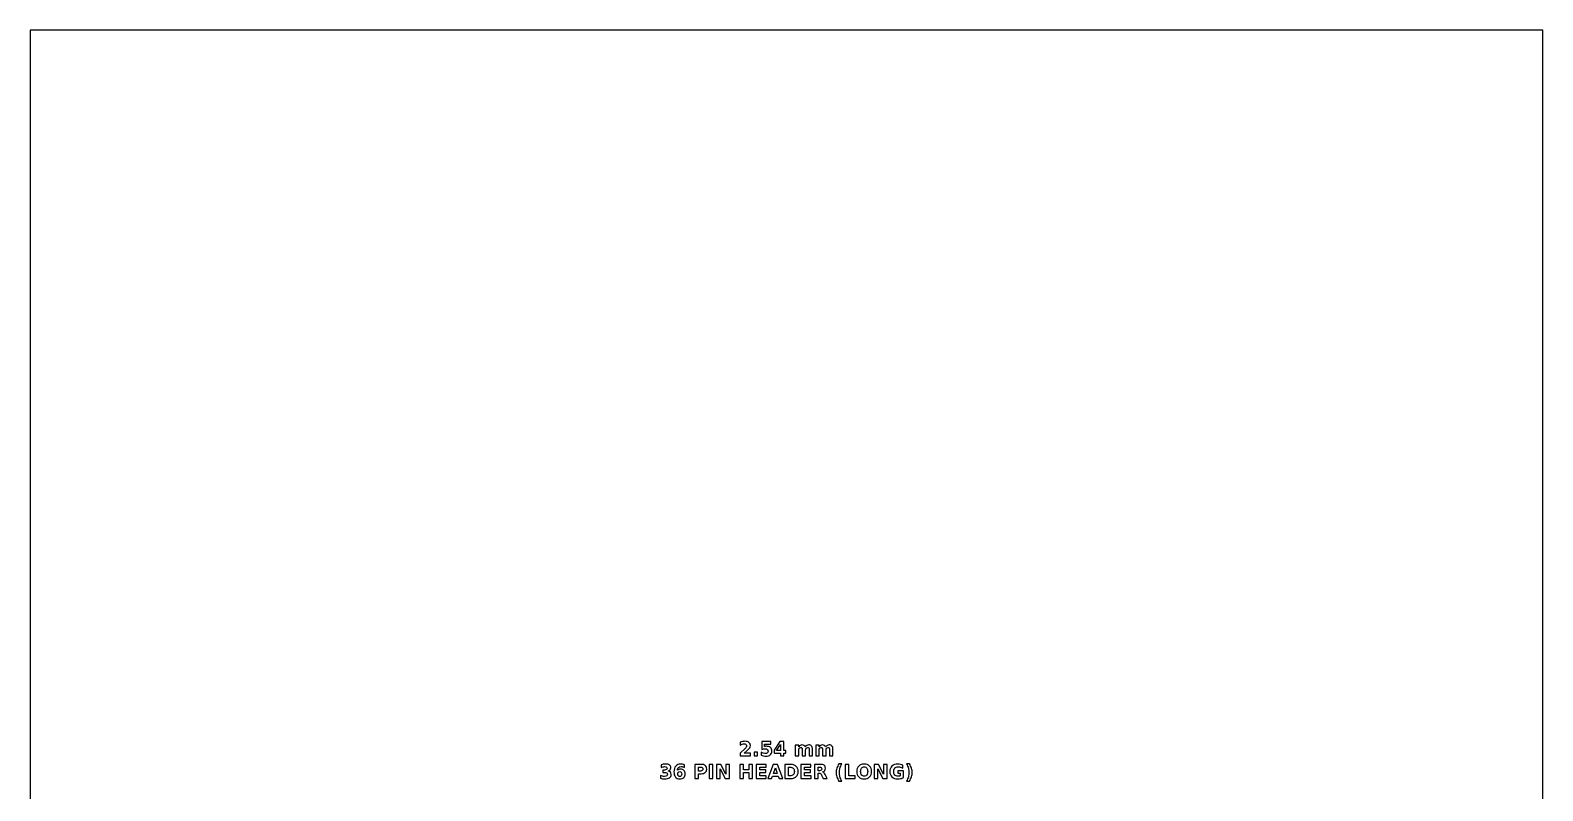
# Model space of a CAD drawing. Header units: centimetres. Extents: x -15.9 to -5, y -20.3 to -9.4.
# Drawn here: x -15.95 to -5.05, y -14.88 to -9.4 of the extents above; entities that cross this region are included whole.
import ezdxf

# ---------------------------------------------------------------- set-up
doc = ezdxf.new("R2010")
doc.units = ezdxf.units.CM
doc.header["$MEASUREMENT"] = 0
doc.layers.add('Layer 1', color=7, linetype='Continuous')

msp = doc.modelspace()

# ---------------------------------------------------------------- linework, layer by layer
at = {"layer": 'Layer 1', "color": 7}
msp.add_lwpolyline([(-15.95, -20.3), (-5.05, -20.3), (-5.05, -9.4), (-15.95, -9.4), (-15.95, -20.3)], close=True, dxfattribs=at)
at = {"layer": 'Layer 1', "color": 250}
for points, knots in [([(-10.80503, -14.61152), (-10.80503, -14.61152), (-10.75975, -14.61152), (-10.75975, -14.61152), (-10.75975, -14.61152), (-10.75975, -14.61152), (-10.75975, -14.63102), (-10.75975, -14.63102), (-10.75975, -14.63102), (-10.75975, -14.63102), (-10.83452, -14.63102), (-10.83452, -14.63102), (-10.83452, -14.63102), (-10.83452, -14.63102), (-10.83452, -14.61152), (-10.83452, -14.61152), (-10.83452, -14.61152), (-10.83452, -14.61152), (-10.79696, -14.57839), (-10.79696, -14.57839), (-10.79696, -14.57839), (-10.7936, -14.57535), (-10.79113, -14.57239), (-10.78953, -14.5695), (-10.78953, -14.5695), (-10.78791, -14.5666), (-10.78711, -14.56359), (-10.78711, -14.56046), (-10.78711, -14.56046), (-10.78711, -14.55564), (-10.78873, -14.55176), (-10.79197, -14.54882), (-10.79197, -14.54882), (-10.7952, -14.54588), (-10.7995, -14.54443), (-10.80489, -14.54443), (-10.80489, -14.54443), (-10.80902, -14.54443), (-10.81354, -14.54532), (-10.81846, -14.54708), (-10.81846, -14.54708), (-10.82337, -14.54885), (-10.82864, -14.55148), (-10.83424, -14.55496), (-10.83424, -14.55496), (-10.83424, -14.55496), (-10.83424, -14.53236), (-10.83424, -14.53236), (-10.83424, -14.53236), (-10.82826, -14.53039), (-10.82236, -14.52888), (-10.81653, -14.52785), (-10.81653, -14.52785), (-10.81069, -14.52681), (-10.80498, -14.52629), (-10.79936, -14.52629), (-10.79936, -14.52629), (-10.78706, -14.52629), (-10.77749, -14.529), (-10.77067, -14.53443), (-10.77067, -14.53443), (-10.76385, -14.53984), (-10.76044, -14.54739), (-10.76044, -14.5571), (-10.76044, -14.5571), (-10.76044, -14.5627), (-10.76189, -14.56792), (-10.76479, -14.57277), (-10.76479, -14.57277), (-10.76768, -14.57761), (-10.77377, -14.5841), (-10.78304, -14.59224), (-10.78304, -14.59224), (-10.78304, -14.59224), (-10.80503, -14.61152), (-10.80503, -14.61152)], [0, 0, 0, 0, 0.05263158, 0.05263158, 0.05263158, 0.05263158, 0.10526316, 0.10526316, 0.10526316, 0.10526316, 0.15789474, 0.15789474, 0.15789474, 0.15789474, 0.21052632, 0.21052632, 0.21052632, 0.21052632, 0.26315789, 0.26315789, 0.26315789, 0.26315789, 0.31578947, 0.31578947, 0.31578947, 0.31578947, 0.36842105, 0.36842105, 0.36842105, 0.36842105, 0.42105263, 0.42105263, 0.42105263, 0.42105263, 0.47368421, 0.47368421, 0.47368421, 0.47368421, 0.52631579, 0.52631579, 0.52631579, 0.52631579, 0.57894737, 0.57894737, 0.57894737, 0.57894737, 0.63157895, 0.63157895, 0.63157895, 0.63157895, 0.68421053, 0.68421053, 0.68421053, 0.68421053, 0.73684211, 0.73684211, 0.73684211, 0.73684211, 0.78947368, 0.78947368, 0.78947368, 0.78947368, 0.84210526, 0.84210526, 0.84210526, 0.84210526, 0.89473684, 0.89473684, 0.89473684, 0.89473684, 0.94736842, 0.94736842, 0.94736842, 0.94736842, 1, 1, 1, 1]), ([(-10.73311, -14.60435), (-10.73311, -14.60435), (-10.70829, -14.60435), (-10.70829, -14.60435), (-10.70829, -14.60435), (-10.70829, -14.60435), (-10.70829, -14.63102), (-10.70829, -14.63102), (-10.70829, -14.63102), (-10.70829, -14.63102), (-10.73311, -14.63102), (-10.73311, -14.63102), (-10.73311, -14.63102), (-10.73311, -14.63102), (-10.73311, -14.60435), (-10.73311, -14.60435)], [0, 0, 0, 0, 0.25, 0.25, 0.25, 0.25, 0.5, 0.5, 0.5, 0.5, 0.75, 0.75, 0.75, 0.75, 1, 1, 1, 1]), ([(-10.67894, -14.52815), (-10.67894, -14.52815), (-10.613, -14.52815), (-10.613, -14.52815), (-10.613, -14.52815), (-10.613, -14.52815), (-10.613, -14.54765), (-10.613, -14.54765), (-10.613, -14.54765), (-10.613, -14.54765), (-10.6578, -14.54765), (-10.6578, -14.54765), (-10.6578, -14.54765), (-10.6578, -14.54765), (-10.6578, -14.56357), (-10.6578, -14.56357), (-10.6578, -14.56357), (-10.65578, -14.56303), (-10.65375, -14.56261), (-10.65171, -14.5623), (-10.65171, -14.5623), (-10.64966, -14.56199), (-10.64752, -14.56185), (-10.64533, -14.56185), (-10.64533, -14.56185), (-10.63278, -14.56185), (-10.62302, -14.56498), (-10.61603, -14.57126), (-10.61603, -14.57126), (-10.60905, -14.57752), (-10.60557, -14.58626), (-10.60557, -14.59746), (-10.60557, -14.59746), (-10.60557, -14.60858), (-10.60938, -14.61729), (-10.61697, -14.62359), (-10.61697, -14.62359), (-10.62457, -14.62987), (-10.63513, -14.63302), (-10.64863, -14.63302), (-10.64863, -14.63302), (-10.65446, -14.63302), (-10.66025, -14.63245), (-10.66596, -14.63133), (-10.66596, -14.63133), (-10.67168, -14.6302), (-10.67737, -14.6285), (-10.68301, -14.6262), (-10.68301, -14.6262), (-10.68301, -14.6262), (-10.68301, -14.60531), (-10.68301, -14.60531), (-10.68301, -14.60531), (-10.67741, -14.60854), (-10.6721, -14.61094), (-10.66707, -14.61253), (-10.66707, -14.61253), (-10.66203, -14.61416), (-10.65728, -14.61496), (-10.65284, -14.61496), (-10.65284, -14.61496), (-10.64639, -14.61496), (-10.64134, -14.61338), (-10.63764, -14.61023), (-10.63764, -14.61023), (-10.63395, -14.6071), (-10.63209, -14.60285), (-10.63209, -14.59746), (-10.63209, -14.59746), (-10.63209, -14.59205), (-10.63395, -14.58779), (-10.63764, -14.58467), (-10.63764, -14.58467), (-10.64134, -14.58154), (-10.64639, -14.57999), (-10.65284, -14.57999), (-10.65284, -14.57999), (-10.65665, -14.57999), (-10.66072, -14.58048), (-10.66502, -14.58147), (-10.66502, -14.58147), (-10.66935, -14.58245), (-10.67398, -14.58398), (-10.67894, -14.58605), (-10.67894, -14.58605), (-10.67894, -14.58605), (-10.67894, -14.52815), (-10.67894, -14.52815)], [0, 0, 0, 0, 0.04545455, 0.04545455, 0.04545455, 0.04545455, 0.09090909, 0.09090909, 0.09090909, 0.09090909, 0.13636364, 0.13636364, 0.13636364, 0.13636364, 0.18181818, 0.18181818, 0.18181818, 0.18181818, 0.22727273, 0.22727273, 0.22727273, 0.22727273, 0.27272727, 0.27272727, 0.27272727, 0.27272727, 0.31818182, 0.31818182, 0.31818182, 0.31818182, 0.36363636, 0.36363636, 0.36363636, 0.36363636, 0.40909091, 0.40909091, 0.40909091, 0.40909091, 0.45454545, 0.45454545, 0.45454545, 0.45454545, 0.5, 0.5, 0.5, 0.5, 0.54545455, 0.54545455, 0.54545455, 0.54545455, 0.59090909, 0.59090909, 0.59090909, 0.59090909, 0.63636364, 0.63636364, 0.63636364, 0.63636364, 0.68181818, 0.68181818, 0.68181818, 0.68181818, 0.72727273, 0.72727273, 0.72727273, 0.72727273, 0.77272727, 0.77272727, 0.77272727, 0.77272727, 0.81818182, 0.81818182, 0.81818182, 0.81818182, 0.86363636, 0.86363636, 0.86363636, 0.86363636, 0.90909091, 0.90909091, 0.90909091, 0.90909091, 0.95454545, 0.95454545, 0.95454545, 0.95454545, 1, 1, 1, 1]), ([(-10.54816, -14.52815), (-10.54816, -14.52815), (-10.51866, -14.52815), (-10.51866, -14.52815), (-10.51866, -14.52815), (-10.51866, -14.52815), (-10.51866, -14.59306), (-10.51866, -14.59306), (-10.51866, -14.59306), (-10.51866, -14.59306), (-10.50399, -14.59306), (-10.50399, -14.59306), (-10.50399, -14.59306), (-10.50399, -14.59306), (-10.50399, -14.61228), (-10.50399, -14.61228), (-10.50399, -14.61228), (-10.50399, -14.61228), (-10.51866, -14.61228), (-10.51866, -14.61228), (-10.51866, -14.61228), (-10.51866, -14.61228), (-10.51866, -14.63102), (-10.51866, -14.63102), (-10.51866, -14.63102), (-10.51866, -14.63102), (-10.54373, -14.63102), (-10.54373, -14.63102), (-10.54373, -14.63102), (-10.54373, -14.63102), (-10.54373, -14.61228), (-10.54373, -14.61228), (-10.54373, -14.61228), (-10.54373, -14.61228), (-10.58936, -14.61228), (-10.58936, -14.61228), (-10.58936, -14.61228), (-10.58936, -14.61228), (-10.58936, -14.58953), (-10.58936, -14.58953), (-10.58936, -14.58953), (-10.58936, -14.58953), (-10.54816, -14.52815), (-10.54816, -14.52815)], [0, 0, 0, 0, 0.09090909, 0.09090909, 0.09090909, 0.09090909, 0.18181818, 0.18181818, 0.18181818, 0.18181818, 0.27272727, 0.27272727, 0.27272727, 0.27272727, 0.36363636, 0.36363636, 0.36363636, 0.36363636, 0.45454545, 0.45454545, 0.45454545, 0.45454545, 0.54545455, 0.54545455, 0.54545455, 0.54545455, 0.63636364, 0.63636364, 0.63636364, 0.63636364, 0.72727273, 0.72727273, 0.72727273, 0.72727273, 0.81818182, 0.81818182, 0.81818182, 0.81818182, 0.90909091, 0.90909091, 0.90909091, 0.90909091, 1, 1, 1, 1]), ([(-10.54373, -14.55), (-10.54373, -14.55), (-10.57283, -14.59306), (-10.57283, -14.59306), (-10.57283, -14.59306), (-10.57283, -14.59306), (-10.54373, -14.59306), (-10.54373, -14.59306), (-10.54373, -14.59306), (-10.54373, -14.59306), (-10.54373, -14.55), (-10.54373, -14.55)], [0, 0, 0, 0, 0.33333333, 0.33333333, 0.33333333, 0.33333333, 0.66666667, 0.66666667, 0.66666667, 0.66666667, 1, 1, 1, 1]), ([(-10.36502, -14.56667), (-10.36189, -14.5619), (-10.3582, -14.55825), (-10.35389, -14.55576), (-10.35389, -14.55576), (-10.34959, -14.55324), (-10.34489, -14.552), (-10.33974, -14.552), (-10.33974, -14.552), (-10.33087, -14.552), (-10.32412, -14.55473), (-10.31949, -14.56021), (-10.31949, -14.56021), (-10.31485, -14.56566), (-10.31252, -14.57361), (-10.31252, -14.58403), (-10.31252, -14.58403), (-10.31252, -14.58403), (-10.31252, -14.63102), (-10.31252, -14.63102), (-10.31252, -14.63102), (-10.31252, -14.63102), (-10.33734, -14.63102), (-10.33734, -14.63102), (-10.33734, -14.63102), (-10.33734, -14.63102), (-10.33734, -14.59078), (-10.33734, -14.59078), (-10.33734, -14.59078), (-10.33729, -14.59019), (-10.33727, -14.58958), (-10.33724, -14.58892), (-10.33724, -14.58892), (-10.33722, -14.58829), (-10.3372, -14.58737), (-10.3372, -14.58617), (-10.3372, -14.58617), (-10.3372, -14.58071), (-10.33799, -14.57674), (-10.33962, -14.57429), (-10.33962, -14.57429), (-10.34122, -14.57182), (-10.3438, -14.5706), (-10.34738, -14.5706), (-10.34738, -14.5706), (-10.35208, -14.5706), (-10.35568, -14.57253), (-10.35824, -14.57639), (-10.35824, -14.57639), (-10.36078, -14.58024), (-10.3621, -14.58582), (-10.3622, -14.59313), (-10.3622, -14.59313), (-10.3622, -14.59313), (-10.3622, -14.63102), (-10.3622, -14.63102), (-10.3622, -14.63102), (-10.3622, -14.63102), (-10.38701, -14.63102), (-10.38701, -14.63102), (-10.38701, -14.63102), (-10.38701, -14.63102), (-10.38701, -14.59078), (-10.38701, -14.59078), (-10.38701, -14.59078), (-10.38701, -14.58224), (-10.38774, -14.57674), (-10.38922, -14.57429), (-10.38922, -14.57429), (-10.39068, -14.57182), (-10.39329, -14.5706), (-10.39705, -14.5706), (-10.39705, -14.5706), (-10.4018, -14.5706), (-10.40545, -14.57255), (-10.40801, -14.57643), (-10.40801, -14.57643), (-10.41057, -14.58031), (-10.41187, -14.58584), (-10.41187, -14.59306), (-10.41187, -14.59306), (-10.41187, -14.59306), (-10.41187, -14.63102), (-10.41187, -14.63102), (-10.41187, -14.63102), (-10.41187, -14.63102), (-10.43668, -14.63102), (-10.43668, -14.63102), (-10.43668, -14.63102), (-10.43668, -14.63102), (-10.43668, -14.55386), (-10.43668, -14.55386), (-10.43668, -14.55386), (-10.43668, -14.55386), (-10.41187, -14.55386), (-10.41187, -14.55386), (-10.41187, -14.55386), (-10.41187, -14.55386), (-10.41187, -14.56517), (-10.41187, -14.56517), (-10.41187, -14.56517), (-10.40883, -14.56079), (-10.40535, -14.55753), (-10.40142, -14.55531), (-10.40142, -14.55531), (-10.3975, -14.5531), (-10.39317, -14.552), (-10.38844, -14.552), (-10.38844, -14.552), (-10.38313, -14.552), (-10.3784, -14.55329), (-10.37433, -14.55586), (-10.37433, -14.55586), (-10.37024, -14.55844), (-10.36713, -14.56204), (-10.36502, -14.56667)], [0, 0, 0, 0, 0.03448276, 0.03448276, 0.03448276, 0.03448276, 0.06896552, 0.06896552, 0.06896552, 0.06896552, 0.10344828, 0.10344828, 0.10344828, 0.10344828, 0.13793103, 0.13793103, 0.13793103, 0.13793103, 0.17241379, 0.17241379, 0.17241379, 0.17241379, 0.20689655, 0.20689655, 0.20689655, 0.20689655, 0.24137931, 0.24137931, 0.24137931, 0.24137931, 0.27586207, 0.27586207, 0.27586207, 0.27586207, 0.31034483, 0.31034483, 0.31034483, 0.31034483, 0.34482759, 0.34482759, 0.34482759, 0.34482759, 0.37931034, 0.37931034, 0.37931034, 0.37931034, 0.4137931, 0.4137931, 0.4137931, 0.4137931, 0.44827586, 0.44827586, 0.44827586, 0.44827586, 0.48275862, 0.48275862, 0.48275862, 0.48275862, 0.51724138, 0.51724138, 0.51724138, 0.51724138, 0.55172414, 0.55172414, 0.55172414, 0.55172414, 0.5862069, 0.5862069, 0.5862069, 0.5862069, 0.62068966, 0.62068966, 0.62068966, 0.62068966, 0.65517241, 0.65517241, 0.65517241, 0.65517241, 0.68965517, 0.68965517, 0.68965517, 0.68965517, 0.72413793, 0.72413793, 0.72413793, 0.72413793, 0.75862069, 0.75862069, 0.75862069, 0.75862069, 0.79310345, 0.79310345, 0.79310345, 0.79310345, 0.82758621, 0.82758621, 0.82758621, 0.82758621, 0.86206897, 0.86206897, 0.86206897, 0.86206897, 0.89655172, 0.89655172, 0.89655172, 0.89655172, 0.93103448, 0.93103448, 0.93103448, 0.93103448, 0.96551724, 0.96551724, 0.96551724, 0.96551724, 1, 1, 1, 1]), ([(-10.21798, -14.56667), (-10.21485, -14.5619), (-10.21116, -14.55825), (-10.20685, -14.55576), (-10.20685, -14.55576), (-10.20255, -14.55324), (-10.19785, -14.552), (-10.1927, -14.552), (-10.1927, -14.552), (-10.18383, -14.552), (-10.17708, -14.55473), (-10.17245, -14.56021), (-10.17245, -14.56021), (-10.16781, -14.56566), (-10.16548, -14.57361), (-10.16548, -14.58403), (-10.16548, -14.58403), (-10.16548, -14.58403), (-10.16548, -14.63102), (-10.16548, -14.63102), (-10.16548, -14.63102), (-10.16548, -14.63102), (-10.1903, -14.63102), (-10.1903, -14.63102), (-10.1903, -14.63102), (-10.1903, -14.63102), (-10.1903, -14.59078), (-10.1903, -14.59078), (-10.1903, -14.59078), (-10.19025, -14.59019), (-10.19023, -14.58958), (-10.1902, -14.58892), (-10.1902, -14.58892), (-10.19018, -14.58829), (-10.19016, -14.58737), (-10.19016, -14.58617), (-10.19016, -14.58617), (-10.19016, -14.58071), (-10.19095, -14.57674), (-10.19258, -14.57429), (-10.19258, -14.57429), (-10.19418, -14.57182), (-10.19676, -14.5706), (-10.20034, -14.5706), (-10.20034, -14.5706), (-10.20504, -14.5706), (-10.20864, -14.57253), (-10.2112, -14.57639), (-10.2112, -14.57639), (-10.21374, -14.58024), (-10.21506, -14.58582), (-10.21516, -14.59313), (-10.21516, -14.59313), (-10.21516, -14.59313), (-10.21516, -14.63102), (-10.21516, -14.63102), (-10.21516, -14.63102), (-10.21516, -14.63102), (-10.23997, -14.63102), (-10.23997, -14.63102), (-10.23997, -14.63102), (-10.23997, -14.63102), (-10.23997, -14.59078), (-10.23997, -14.59078), (-10.23997, -14.59078), (-10.23997, -14.58224), (-10.2407, -14.57674), (-10.24218, -14.57429), (-10.24218, -14.57429), (-10.24364, -14.57182), (-10.24625, -14.5706), (-10.25001, -14.5706), (-10.25001, -14.5706), (-10.25476, -14.5706), (-10.25841, -14.57255), (-10.26097, -14.57643), (-10.26097, -14.57643), (-10.26353, -14.58031), (-10.26483, -14.58584), (-10.26483, -14.59306), (-10.26483, -14.59306), (-10.26483, -14.59306), (-10.26483, -14.63102), (-10.26483, -14.63102), (-10.26483, -14.63102), (-10.26483, -14.63102), (-10.28964, -14.63102), (-10.28964, -14.63102), (-10.28964, -14.63102), (-10.28964, -14.63102), (-10.28964, -14.55386), (-10.28964, -14.55386), (-10.28964, -14.55386), (-10.28964, -14.55386), (-10.26483, -14.55386), (-10.26483, -14.55386), (-10.26483, -14.55386), (-10.26483, -14.55386), (-10.26483, -14.56517), (-10.26483, -14.56517), (-10.26483, -14.56517), (-10.26179, -14.56079), (-10.25831, -14.55753), (-10.25438, -14.55531), (-10.25438, -14.55531), (-10.25046, -14.5531), (-10.24613, -14.552), (-10.2414, -14.552), (-10.2414, -14.552), (-10.23609, -14.552), (-10.23136, -14.55329), (-10.22729, -14.55586), (-10.22729, -14.55586), (-10.2232, -14.55844), (-10.22009, -14.56204), (-10.21798, -14.56667)], [0, 0, 0, 0, 0.03448276, 0.03448276, 0.03448276, 0.03448276, 0.06896552, 0.06896552, 0.06896552, 0.06896552, 0.10344828, 0.10344828, 0.10344828, 0.10344828, 0.13793103, 0.13793103, 0.13793103, 0.13793103, 0.17241379, 0.17241379, 0.17241379, 0.17241379, 0.20689655, 0.20689655, 0.20689655, 0.20689655, 0.24137931, 0.24137931, 0.24137931, 0.24137931, 0.27586207, 0.27586207, 0.27586207, 0.27586207, 0.31034483, 0.31034483, 0.31034483, 0.31034483, 0.34482759, 0.34482759, 0.34482759, 0.34482759, 0.37931034, 0.37931034, 0.37931034, 0.37931034, 0.4137931, 0.4137931, 0.4137931, 0.4137931, 0.44827586, 0.44827586, 0.44827586, 0.44827586, 0.48275862, 0.48275862, 0.48275862, 0.48275862, 0.51724138, 0.51724138, 0.51724138, 0.51724138, 0.55172414, 0.55172414, 0.55172414, 0.55172414, 0.5862069, 0.5862069, 0.5862069, 0.5862069, 0.62068966, 0.62068966, 0.62068966, 0.62068966, 0.65517241, 0.65517241, 0.65517241, 0.65517241, 0.68965517, 0.68965517, 0.68965517, 0.68965517, 0.72413793, 0.72413793, 0.72413793, 0.72413793, 0.75862069, 0.75862069, 0.75862069, 0.75862069, 0.79310345, 0.79310345, 0.79310345, 0.79310345, 0.82758621, 0.82758621, 0.82758621, 0.82758621, 0.86206897, 0.86206897, 0.86206897, 0.86206897, 0.89655172, 0.89655172, 0.89655172, 0.89655172, 0.93103448, 0.93103448, 0.93103448, 0.93103448, 0.96551724, 0.96551724, 0.96551724, 0.96551724, 1, 1, 1, 1]), ([(-11.35248, -14.73979), (-11.34556, -14.74158), (-11.34027, -14.74471), (-11.33667, -14.74913), (-11.33667, -14.74913), (-11.33307, -14.75357), (-11.33126, -14.75919), (-11.33126, -14.76604), (-11.33126, -14.76604), (-11.33126, -14.77624), (-11.33517, -14.784), (-11.34297, -14.78932), (-11.34297, -14.78932), (-11.35078, -14.79461), (-11.36217, -14.79727), (-11.37715, -14.79727), (-11.37715, -14.79727), (-11.38244, -14.79727), (-11.38773, -14.79685), (-11.39305, -14.796), (-11.39305, -14.796), (-11.39834, -14.79515), (-11.40358, -14.79386), (-11.40878, -14.79217), (-11.40878, -14.79217), (-11.40878, -14.79217), (-11.40878, -14.7717), (-11.40878, -14.7717), (-11.40878, -14.7717), (-11.40382, -14.77417), (-11.3989, -14.77606), (-11.39401, -14.77733), (-11.39401, -14.77733), (-11.38912, -14.77857), (-11.3843, -14.77921), (-11.37957, -14.77921), (-11.37957, -14.77921), (-11.37254, -14.77921), (-11.36715, -14.77798), (-11.36341, -14.77556), (-11.36341, -14.77556), (-11.35967, -14.77312), (-11.35779, -14.76964), (-11.35779, -14.76507), (-11.35779, -14.76507), (-11.35779, -14.76039), (-11.35972, -14.75684), (-11.36355, -14.75444), (-11.36355, -14.75444), (-11.36739, -14.75202), (-11.37305, -14.75082), (-11.38053, -14.75082), (-11.38053, -14.75082), (-11.38053, -14.75082), (-11.39114, -14.75082), (-11.39114, -14.75082), (-11.39114, -14.75082), (-11.39114, -14.75082), (-11.39114, -14.73372), (-11.39114, -14.73372), (-11.39114, -14.73372), (-11.39114, -14.73372), (-11.37999, -14.73372), (-11.37999, -14.73372), (-11.37999, -14.73372), (-11.37331, -14.73372), (-11.36837, -14.73269), (-11.36511, -14.73059), (-11.36511, -14.73059), (-11.36184, -14.7285), (-11.36021, -14.72533), (-11.36021, -14.72107), (-11.36021, -14.72107), (-11.36021, -14.71712), (-11.36179, -14.71406), (-11.36496, -14.71192), (-11.36496, -14.71192), (-11.36814, -14.70976), (-11.37261, -14.70868), (-11.37839, -14.70868), (-11.37839, -14.70868), (-11.38267, -14.70868), (-11.38698, -14.70915), (-11.39135, -14.71011), (-11.39135, -14.71011), (-11.3957, -14.71107), (-11.40003, -14.71251), (-11.40436, -14.71439), (-11.40436, -14.71439), (-11.40436, -14.71439), (-11.40436, -14.69496), (-11.40436, -14.69496), (-11.40436, -14.69496), (-11.39911, -14.69348), (-11.39394, -14.69238), (-11.38879, -14.69165), (-11.38879, -14.69165), (-11.38364, -14.69092), (-11.37861, -14.69054), (-11.37364, -14.69054), (-11.37364, -14.69054), (-11.36028, -14.69054), (-11.35027, -14.69273), (-11.34363, -14.69713), (-11.34363, -14.69713), (-11.337, -14.7015), (-11.33369, -14.70811), (-11.33369, -14.71693), (-11.33369, -14.71693), (-11.33369, -14.72293), (-11.33526, -14.72787), (-11.33844, -14.7317), (-11.33844, -14.7317), (-11.34161, -14.73553), (-11.34629, -14.73824), (-11.35248, -14.73979)], [0, 0, 0, 0, 0.03448276, 0.03448276, 0.03448276, 0.03448276, 0.06896552, 0.06896552, 0.06896552, 0.06896552, 0.10344828, 0.10344828, 0.10344828, 0.10344828, 0.13793103, 0.13793103, 0.13793103, 0.13793103, 0.17241379, 0.17241379, 0.17241379, 0.17241379, 0.20689655, 0.20689655, 0.20689655, 0.20689655, 0.24137931, 0.24137931, 0.24137931, 0.24137931, 0.27586207, 0.27586207, 0.27586207, 0.27586207, 0.31034483, 0.31034483, 0.31034483, 0.31034483, 0.34482759, 0.34482759, 0.34482759, 0.34482759, 0.37931034, 0.37931034, 0.37931034, 0.37931034, 0.4137931, 0.4137931, 0.4137931, 0.4137931, 0.44827586, 0.44827586, 0.44827586, 0.44827586, 0.48275862, 0.48275862, 0.48275862, 0.48275862, 0.51724138, 0.51724138, 0.51724138, 0.51724138, 0.55172414, 0.55172414, 0.55172414, 0.55172414, 0.5862069, 0.5862069, 0.5862069, 0.5862069, 0.62068966, 0.62068966, 0.62068966, 0.62068966, 0.65517241, 0.65517241, 0.65517241, 0.65517241, 0.68965517, 0.68965517, 0.68965517, 0.68965517, 0.72413793, 0.72413793, 0.72413793, 0.72413793, 0.75862069, 0.75862069, 0.75862069, 0.75862069, 0.79310345, 0.79310345, 0.79310345, 0.79310345, 0.82758621, 0.82758621, 0.82758621, 0.82758621, 0.86206897, 0.86206897, 0.86206897, 0.86206897, 0.89655172, 0.89655172, 0.89655172, 0.89655172, 0.93103448, 0.93103448, 0.93103448, 0.93103448, 0.96551724, 0.96551724, 0.96551724, 0.96551724, 1, 1, 1, 1]), ([(-11.23618, -14.69508), (-11.23618, -14.69508), (-11.23618, -14.71411), (-11.23618, -14.71411), (-11.23618, -14.71411), (-11.24055, -14.71204), (-11.24464, -14.71051), (-11.2485, -14.70952), (-11.2485, -14.70952), (-11.25236, -14.70853), (-11.25614, -14.70804), (-11.25981, -14.70804), (-11.25981, -14.70804), (-11.26772, -14.70804), (-11.27385, -14.71023), (-11.27827, -14.71463), (-11.27827, -14.71463), (-11.28267, -14.719), (-11.28526, -14.72551), (-11.28599, -14.73415), (-11.28599, -14.73415), (-11.28296, -14.73191), (-11.27966, -14.73022), (-11.27613, -14.72909), (-11.27613, -14.72909), (-11.27261, -14.72796), (-11.26875, -14.7274), (-11.26456, -14.7274), (-11.26456, -14.7274), (-11.25405, -14.7274), (-11.24556, -14.73048), (-11.23912, -14.73664), (-11.23912, -14.73664), (-11.23265, -14.74278), (-11.22943, -14.75084), (-11.22943, -14.76082), (-11.22943, -14.76082), (-11.22943, -14.77185), (-11.23303, -14.78067), (-11.24025, -14.78732), (-11.24025, -14.78732), (-11.24744, -14.79395), (-11.25713, -14.79727), (-11.26924, -14.79727), (-11.26924, -14.79727), (-11.2826, -14.79727), (-11.29295, -14.79275), (-11.30029, -14.78372), (-11.30029, -14.78372), (-11.3076, -14.77471), (-11.31127, -14.7619), (-11.31127, -14.74532), (-11.31127, -14.74532), (-11.31127, -14.72834), (-11.30699, -14.71498), (-11.29843, -14.70527), (-11.29843, -14.70527), (-11.28985, -14.69555), (-11.27811, -14.69068), (-11.26318, -14.69068), (-11.26318, -14.69068), (-11.25845, -14.69068), (-11.25386, -14.69106), (-11.24939, -14.69179), (-11.24939, -14.69179), (-11.24495, -14.69252), (-11.24055, -14.69362), (-11.23618, -14.69508)], [0, 0, 0, 0, 0.05882353, 0.05882353, 0.05882353, 0.05882353, 0.11764706, 0.11764706, 0.11764706, 0.11764706, 0.17647059, 0.17647059, 0.17647059, 0.17647059, 0.23529412, 0.23529412, 0.23529412, 0.23529412, 0.29411765, 0.29411765, 0.29411765, 0.29411765, 0.35294118, 0.35294118, 0.35294118, 0.35294118, 0.41176471, 0.41176471, 0.41176471, 0.41176471, 0.47058824, 0.47058824, 0.47058824, 0.47058824, 0.52941176, 0.52941176, 0.52941176, 0.52941176, 0.58823529, 0.58823529, 0.58823529, 0.58823529, 0.64705882, 0.64705882, 0.64705882, 0.64705882, 0.70588235, 0.70588235, 0.70588235, 0.70588235, 0.76470588, 0.76470588, 0.76470588, 0.76470588, 0.82352941, 0.82352941, 0.82352941, 0.82352941, 0.88235294, 0.88235294, 0.88235294, 0.88235294, 0.94117647, 0.94117647, 0.94117647, 0.94117647, 1, 1, 1, 1]), ([(-11.15974, -14.6924), (-11.15974, -14.6924), (-11.11572, -14.6924), (-11.11572, -14.6924), (-11.11572, -14.6924), (-11.10262, -14.6924), (-11.09257, -14.69532), (-11.08556, -14.70113), (-11.08556, -14.70113), (-11.07856, -14.70694), (-11.07505, -14.71521), (-11.07505, -14.72596), (-11.07505, -14.72596), (-11.07505, -14.73673), (-11.07856, -14.74503), (-11.08556, -14.75084), (-11.08556, -14.75084), (-11.09257, -14.75665), (-11.10262, -14.75957), (-11.11572, -14.75957), (-11.11572, -14.75957), (-11.11572, -14.75957), (-11.13321, -14.75957), (-11.13321, -14.75957), (-11.13321, -14.75957), (-11.13321, -14.75957), (-11.13321, -14.79527), (-11.13321, -14.79527), (-11.13321, -14.79527), (-11.13321, -14.79527), (-11.15974, -14.79527), (-11.15974, -14.79527), (-11.15974, -14.79527), (-11.15974, -14.79527), (-11.15974, -14.6924), (-11.15974, -14.6924)], [0, 0, 0, 0, 0.11111111, 0.11111111, 0.11111111, 0.11111111, 0.22222222, 0.22222222, 0.22222222, 0.22222222, 0.33333333, 0.33333333, 0.33333333, 0.33333333, 0.44444444, 0.44444444, 0.44444444, 0.44444444, 0.55555556, 0.55555556, 0.55555556, 0.55555556, 0.66666667, 0.66666667, 0.66666667, 0.66666667, 0.77777778, 0.77777778, 0.77777778, 0.77777778, 0.88888889, 0.88888889, 0.88888889, 0.88888889, 1, 1, 1, 1]), ([(-11.13321, -14.71162), (-11.13321, -14.71162), (-11.13321, -14.74035), (-11.13321, -14.74035), (-11.13321, -14.74035), (-11.13321, -14.74035), (-11.11854, -14.74035), (-11.11854, -14.74035), (-11.11854, -14.74035), (-11.11339, -14.74035), (-11.10941, -14.73911), (-11.10661, -14.73659), (-11.10661, -14.73659), (-11.10381, -14.7341), (-11.1024, -14.73055), (-11.1024, -14.72596), (-11.1024, -14.72596), (-11.1024, -14.72135), (-11.10381, -14.71782), (-11.10661, -14.71533), (-11.10661, -14.71533), (-11.10941, -14.71286), (-11.11339, -14.71162), (-11.11854, -14.71162), (-11.11854, -14.71162), (-11.11854, -14.71162), (-11.13321, -14.71162), (-11.13321, -14.71162)], [0, 0, 0, 0, 0.14285714, 0.14285714, 0.14285714, 0.14285714, 0.28571429, 0.28571429, 0.28571429, 0.28571429, 0.42857143, 0.42857143, 0.42857143, 0.42857143, 0.57142857, 0.57142857, 0.57142857, 0.57142857, 0.71428571, 0.71428571, 0.71428571, 0.71428571, 0.85714286, 0.85714286, 0.85714286, 0.85714286, 1, 1, 1, 1]), ([(-11.05633, -14.6924), (-11.05633, -14.6924), (-11.0298, -14.6924), (-11.0298, -14.6924), (-11.0298, -14.6924), (-11.0298, -14.6924), (-11.0298, -14.79527), (-11.0298, -14.79527), (-11.0298, -14.79527), (-11.0298, -14.79527), (-11.05633, -14.79527), (-11.05633, -14.79527), (-11.05633, -14.79527), (-11.05633, -14.79527), (-11.05633, -14.6924), (-11.05633, -14.6924)], [0, 0, 0, 0, 0.25, 0.25, 0.25, 0.25, 0.5, 0.5, 0.5, 0.5, 0.75, 0.75, 0.75, 0.75, 1, 1, 1, 1]), ([(-11.00384, -14.6924), (-11.00384, -14.6924), (-10.97421, -14.6924), (-10.97421, -14.6924), (-10.97421, -14.6924), (-10.97421, -14.6924), (-10.93679, -14.76296), (-10.93679, -14.76296), (-10.93679, -14.76296), (-10.93679, -14.76296), (-10.93679, -14.6924), (-10.93679, -14.6924), (-10.93679, -14.6924), (-10.93679, -14.6924), (-10.91165, -14.6924), (-10.91165, -14.6924), (-10.91165, -14.6924), (-10.91165, -14.6924), (-10.91165, -14.79527), (-10.91165, -14.79527), (-10.91165, -14.79527), (-10.91165, -14.79527), (-10.94128, -14.79527), (-10.94128, -14.79527), (-10.94128, -14.79527), (-10.94128, -14.79527), (-10.9787, -14.72471), (-10.9787, -14.72471), (-10.9787, -14.72471), (-10.9787, -14.72471), (-10.9787, -14.79527), (-10.9787, -14.79527), (-10.9787, -14.79527), (-10.9787, -14.79527), (-11.00384, -14.79527), (-11.00384, -14.79527), (-11.00384, -14.79527), (-11.00384, -14.79527), (-11.00384, -14.6924), (-11.00384, -14.6924)], [0, 0, 0, 0, 0.1, 0.1, 0.1, 0.1, 0.2, 0.2, 0.2, 0.2, 0.3, 0.3, 0.3, 0.3, 0.4, 0.4, 0.4, 0.4, 0.5, 0.5, 0.5, 0.5, 0.6, 0.6, 0.6, 0.6, 0.7, 0.7, 0.7, 0.7, 0.8, 0.8, 0.8, 0.8, 0.9, 0.9, 0.9, 0.9, 1, 1, 1, 1]), ([(-10.83662, -14.6924), (-10.83662, -14.6924), (-10.81009, -14.6924), (-10.81009, -14.6924), (-10.81009, -14.6924), (-10.81009, -14.6924), (-10.81009, -14.73161), (-10.81009, -14.73161), (-10.81009, -14.73161), (-10.81009, -14.73161), (-10.77096, -14.73161), (-10.77096, -14.73161), (-10.77096, -14.73161), (-10.77096, -14.73161), (-10.77096, -14.6924), (-10.77096, -14.6924), (-10.77096, -14.6924), (-10.77096, -14.6924), (-10.74443, -14.6924), (-10.74443, -14.6924), (-10.74443, -14.6924), (-10.74443, -14.6924), (-10.74443, -14.79527), (-10.74443, -14.79527), (-10.74443, -14.79527), (-10.74443, -14.79527), (-10.77096, -14.79527), (-10.77096, -14.79527), (-10.77096, -14.79527), (-10.77096, -14.79527), (-10.77096, -14.75167), (-10.77096, -14.75167), (-10.77096, -14.75167), (-10.77096, -14.75167), (-10.81009, -14.75167), (-10.81009, -14.75167), (-10.81009, -14.75167), (-10.81009, -14.75167), (-10.81009, -14.79527), (-10.81009, -14.79527), (-10.81009, -14.79527), (-10.81009, -14.79527), (-10.83662, -14.79527), (-10.83662, -14.79527), (-10.83662, -14.79527), (-10.83662, -14.79527), (-10.83662, -14.6924), (-10.83662, -14.6924)], [0, 0, 0, 0, 0.08333333, 0.08333333, 0.08333333, 0.08333333, 0.16666667, 0.16666667, 0.16666667, 0.16666667, 0.25, 0.25, 0.25, 0.25, 0.33333333, 0.33333333, 0.33333333, 0.33333333, 0.41666667, 0.41666667, 0.41666667, 0.41666667, 0.5, 0.5, 0.5, 0.5, 0.58333333, 0.58333333, 0.58333333, 0.58333333, 0.66666667, 0.66666667, 0.66666667, 0.66666667, 0.75, 0.75, 0.75, 0.75, 0.83333333, 0.83333333, 0.83333333, 0.83333333, 0.91666667, 0.91666667, 0.91666667, 0.91666667, 1, 1, 1, 1]), ([(-10.71853, -14.6924), (-10.71853, -14.6924), (-10.64694, -14.6924), (-10.64694, -14.6924), (-10.64694, -14.6924), (-10.64694, -14.6924), (-10.64694, -14.71246), (-10.64694, -14.71246), (-10.64694, -14.71246), (-10.64694, -14.71246), (-10.692, -14.71246), (-10.692, -14.71246), (-10.692, -14.71246), (-10.692, -14.71246), (-10.692, -14.73161), (-10.692, -14.73161), (-10.692, -14.73161), (-10.692, -14.73161), (-10.64965, -14.73161), (-10.64965, -14.73161), (-10.64965, -14.73161), (-10.64965, -14.73161), (-10.64965, -14.75167), (-10.64965, -14.75167), (-10.64965, -14.75167), (-10.64965, -14.75167), (-10.692, -14.75167), (-10.692, -14.75167), (-10.692, -14.75167), (-10.692, -14.75167), (-10.692, -14.77521), (-10.692, -14.77521), (-10.692, -14.77521), (-10.692, -14.77521), (-10.64544, -14.77521), (-10.64544, -14.77521), (-10.64544, -14.77521), (-10.64544, -14.77521), (-10.64544, -14.79527), (-10.64544, -14.79527), (-10.64544, -14.79527), (-10.64544, -14.79527), (-10.71853, -14.79527), (-10.71853, -14.79527), (-10.71853, -14.79527), (-10.71853, -14.79527), (-10.71853, -14.6924), (-10.71853, -14.6924)], [0, 0, 0, 0, 0.08333333, 0.08333333, 0.08333333, 0.08333333, 0.16666667, 0.16666667, 0.16666667, 0.16666667, 0.25, 0.25, 0.25, 0.25, 0.33333333, 0.33333333, 0.33333333, 0.33333333, 0.41666667, 0.41666667, 0.41666667, 0.41666667, 0.5, 0.5, 0.5, 0.5, 0.58333333, 0.58333333, 0.58333333, 0.58333333, 0.66666667, 0.66666667, 0.66666667, 0.66666667, 0.75, 0.75, 0.75, 0.75, 0.83333333, 0.83333333, 0.83333333, 0.83333333, 0.91666667, 0.91666667, 0.91666667, 0.91666667, 1, 1, 1, 1]), ([(-10.55971, -14.77655), (-10.55971, -14.77655), (-10.6012, -14.77655), (-10.6012, -14.77655), (-10.6012, -14.77655), (-10.6012, -14.77655), (-10.60774, -14.79527), (-10.60774, -14.79527), (-10.60774, -14.79527), (-10.60774, -14.79527), (-10.63441, -14.79527), (-10.63441, -14.79527), (-10.63441, -14.79527), (-10.63441, -14.79527), (-10.59631, -14.6924), (-10.59631, -14.6924), (-10.59631, -14.6924), (-10.59631, -14.6924), (-10.56468, -14.6924), (-10.56468, -14.6924), (-10.56468, -14.6924), (-10.56468, -14.6924), (-10.52658, -14.79527), (-10.52658, -14.79527), (-10.52658, -14.79527), (-10.52658, -14.79527), (-10.55325, -14.79527), (-10.55325, -14.79527), (-10.55325, -14.79527), (-10.55325, -14.79527), (-10.55971, -14.77655), (-10.55971, -14.77655)], [0, 0, 0, 0, 0.125, 0.125, 0.125, 0.125, 0.25, 0.25, 0.25, 0.25, 0.375, 0.375, 0.375, 0.375, 0.5, 0.5, 0.5, 0.5, 0.625, 0.625, 0.625, 0.625, 0.75, 0.75, 0.75, 0.75, 0.875, 0.875, 0.875, 0.875, 1, 1, 1, 1]), ([(-10.51291, -14.6924), (-10.51291, -14.6924), (-10.48492, -14.6924), (-10.48492, -14.6924), (-10.48492, -14.6924), (-10.46931, -14.6924), (-10.45769, -14.69351), (-10.45005, -14.69574), (-10.45005, -14.69574), (-10.4424, -14.69797), (-10.43584, -14.70174), (-10.43036, -14.70708), (-10.43036, -14.70708), (-10.42554, -14.71171), (-10.42197, -14.71707), (-10.41961, -14.72314), (-10.41961, -14.72314), (-10.41729, -14.72918), (-10.41611, -14.73605), (-10.41611, -14.74374), (-10.41611, -14.74374), (-10.41611, -14.7515), (-10.41729, -14.75842), (-10.41961, -14.76451), (-10.41961, -14.76451), (-10.42197, -14.7706), (-10.42554, -14.77596), (-10.43036, -14.78059), (-10.43036, -14.78059), (-10.43589, -14.78593), (-10.4425, -14.7897), (-10.45021, -14.79193), (-10.45021, -14.79193), (-10.45793, -14.79416), (-10.4695, -14.79527), (-10.48492, -14.79527), (-10.48492, -14.79527), (-10.48492, -14.79527), (-10.51291, -14.79527), (-10.51291, -14.79527), (-10.51291, -14.79527), (-10.51291, -14.79527), (-10.51291, -14.6924), (-10.51291, -14.6924)], [0, 0, 0, 0, 0.09090909, 0.09090909, 0.09090909, 0.09090909, 0.18181818, 0.18181818, 0.18181818, 0.18181818, 0.27272727, 0.27272727, 0.27272727, 0.27272727, 0.36363636, 0.36363636, 0.36363636, 0.36363636, 0.45454545, 0.45454545, 0.45454545, 0.45454545, 0.54545455, 0.54545455, 0.54545455, 0.54545455, 0.63636364, 0.63636364, 0.63636364, 0.63636364, 0.72727273, 0.72727273, 0.72727273, 0.72727273, 0.81818182, 0.81818182, 0.81818182, 0.81818182, 0.90909091, 0.90909091, 0.90909091, 0.90909091, 1, 1, 1, 1]), ([(-10.48638, -14.71246), (-10.48638, -14.71246), (-10.48638, -14.77521), (-10.48638, -14.77521), (-10.48638, -14.77521), (-10.48638, -14.77521), (-10.47688, -14.77521), (-10.47688, -14.77521), (-10.47688, -14.77521), (-10.46604, -14.77521), (-10.45776, -14.77253), (-10.45205, -14.76714), (-10.45205, -14.76714), (-10.44633, -14.76178), (-10.44346, -14.75397), (-10.44346, -14.74374), (-10.44346, -14.74374), (-10.44346, -14.73353), (-10.44631, -14.72577), (-10.452, -14.72046), (-10.452, -14.72046), (-10.45769, -14.71512), (-10.46599, -14.71246), (-10.47688, -14.71246), (-10.47688, -14.71246), (-10.47688, -14.71246), (-10.48638, -14.71246), (-10.48638, -14.71246)], [0, 0, 0, 0, 0.14285714, 0.14285714, 0.14285714, 0.14285714, 0.28571429, 0.28571429, 0.28571429, 0.28571429, 0.42857143, 0.42857143, 0.42857143, 0.42857143, 0.57142857, 0.57142857, 0.57142857, 0.57142857, 0.71428571, 0.71428571, 0.71428571, 0.71428571, 0.85714286, 0.85714286, 0.85714286, 0.85714286, 1, 1, 1, 1]), ([(-10.39579, -14.6924), (-10.39579, -14.6924), (-10.3242, -14.6924), (-10.3242, -14.6924), (-10.3242, -14.6924), (-10.3242, -14.6924), (-10.3242, -14.71246), (-10.3242, -14.71246), (-10.3242, -14.71246), (-10.3242, -14.71246), (-10.36926, -14.71246), (-10.36926, -14.71246), (-10.36926, -14.71246), (-10.36926, -14.71246), (-10.36926, -14.73161), (-10.36926, -14.73161), (-10.36926, -14.73161), (-10.36926, -14.73161), (-10.32691, -14.73161), (-10.32691, -14.73161), (-10.32691, -14.73161), (-10.32691, -14.73161), (-10.32691, -14.75167), (-10.32691, -14.75167), (-10.32691, -14.75167), (-10.32691, -14.75167), (-10.36926, -14.75167), (-10.36926, -14.75167), (-10.36926, -14.75167), (-10.36926, -14.75167), (-10.36926, -14.77521), (-10.36926, -14.77521), (-10.36926, -14.77521), (-10.36926, -14.77521), (-10.3227, -14.77521), (-10.3227, -14.77521), (-10.3227, -14.77521), (-10.3227, -14.77521), (-10.3227, -14.79527), (-10.3227, -14.79527), (-10.3227, -14.79527), (-10.3227, -14.79527), (-10.39579, -14.79527), (-10.39579, -14.79527), (-10.39579, -14.79527), (-10.39579, -14.79527), (-10.39579, -14.6924), (-10.39579, -14.6924)], [0, 0, 0, 0, 0.08333333, 0.08333333, 0.08333333, 0.08333333, 0.16666667, 0.16666667, 0.16666667, 0.16666667, 0.25, 0.25, 0.25, 0.25, 0.33333333, 0.33333333, 0.33333333, 0.33333333, 0.41666667, 0.41666667, 0.41666667, 0.41666667, 0.5, 0.5, 0.5, 0.5, 0.58333333, 0.58333333, 0.58333333, 0.58333333, 0.66666667, 0.66666667, 0.66666667, 0.66666667, 0.75, 0.75, 0.75, 0.75, 0.83333333, 0.83333333, 0.83333333, 0.83333333, 0.91666667, 0.91666667, 0.91666667, 0.91666667, 1, 1, 1, 1]), ([(-10.27286, -14.75635), (-10.27286, -14.75635), (-10.27286, -14.79527), (-10.27286, -14.79527), (-10.27286, -14.79527), (-10.27286, -14.79527), (-10.29939, -14.79527), (-10.29939, -14.79527), (-10.29939, -14.79527), (-10.29939, -14.79527), (-10.29939, -14.6924), (-10.29939, -14.6924), (-10.29939, -14.6924), (-10.29939, -14.6924), (-10.25887, -14.6924), (-10.25887, -14.6924), (-10.25887, -14.6924), (-10.24532, -14.6924), (-10.23537, -14.69468), (-10.22907, -14.69922), (-10.22907, -14.69922), (-10.22275, -14.70376), (-10.21959, -14.71096), (-10.21959, -14.72079), (-10.21959, -14.72079), (-10.21959, -14.72758), (-10.22124, -14.73318), (-10.22451, -14.73753), (-10.22451, -14.73753), (-10.2278, -14.74191), (-10.23276, -14.74513), (-10.23937, -14.74718), (-10.23937, -14.74718), (-10.23575, -14.74802), (-10.23248, -14.74988), (-10.22961, -14.7528), (-10.22961, -14.7528), (-10.22674, -14.75571), (-10.22385, -14.76013), (-10.22091, -14.76606), (-10.22091, -14.76606), (-10.22091, -14.76606), (-10.20649, -14.79527), (-10.20649, -14.79527), (-10.20649, -14.79527), (-10.20649, -14.79527), (-10.23476, -14.79527), (-10.23476, -14.79527), (-10.23476, -14.79527), (-10.23476, -14.79527), (-10.2473, -14.76971), (-10.2473, -14.76971), (-10.2473, -14.76971), (-10.24981, -14.76458), (-10.25238, -14.76105), (-10.25499, -14.75917), (-10.25499, -14.75917), (-10.25758, -14.75729), (-10.26103, -14.75635), (-10.26536, -14.75635), (-10.26536, -14.75635), (-10.26536, -14.75635), (-10.27286, -14.75635), (-10.27286, -14.75635)], [0, 0, 0, 0, 0.0625, 0.0625, 0.0625, 0.0625, 0.125, 0.125, 0.125, 0.125, 0.1875, 0.1875, 0.1875, 0.1875, 0.25, 0.25, 0.25, 0.25, 0.3125, 0.3125, 0.3125, 0.3125, 0.375, 0.375, 0.375, 0.375, 0.4375, 0.4375, 0.4375, 0.4375, 0.5, 0.5, 0.5, 0.5, 0.5625, 0.5625, 0.5625, 0.5625, 0.625, 0.625, 0.625, 0.625, 0.6875, 0.6875, 0.6875, 0.6875, 0.75, 0.75, 0.75, 0.75, 0.8125, 0.8125, 0.8125, 0.8125, 0.875, 0.875, 0.875, 0.875, 0.9375, 0.9375, 0.9375, 0.9375, 1, 1, 1, 1]), ([(-10.26169, -14.73803), (-10.25614, -14.73803), (-10.25214, -14.73699), (-10.24974, -14.73492), (-10.24974, -14.73492), (-10.24732, -14.73285), (-10.24612, -14.72944), (-10.24612, -14.72471), (-10.24612, -14.72471), (-10.24612, -14.72003), (-10.24732, -14.71667), (-10.24974, -14.71465), (-10.24974, -14.71465), (-10.25214, -14.71263), (-10.25614, -14.71162), (-10.26169, -14.71162), (-10.26169, -14.71162), (-10.26169, -14.71162), (-10.27286, -14.71162), (-10.27286, -14.71162), (-10.27286, -14.71162), (-10.27286, -14.71162), (-10.27286, -14.73803), (-10.27286, -14.73803), (-10.27286, -14.73803), (-10.27286, -14.73803), (-10.26169, -14.73803), (-10.26169, -14.73803)], [0, 0, 0, 0, 0.14285714, 0.14285714, 0.14285714, 0.14285714, 0.28571429, 0.28571429, 0.28571429, 0.28571429, 0.42857143, 0.42857143, 0.42857143, 0.42857143, 0.57142857, 0.57142857, 0.57142857, 0.57142857, 0.71428571, 0.71428571, 0.71428571, 0.71428571, 0.85714286, 0.85714286, 0.85714286, 0.85714286, 1, 1, 1, 1]), ([(-10.10137, -14.81387), (-10.10137, -14.81387), (-10.12183, -14.81387), (-10.12183, -14.81387), (-10.12183, -14.81387), (-10.12886, -14.80254), (-10.13406, -14.79174), (-10.1374, -14.78151), (-10.1374, -14.78151), (-10.14076, -14.7713), (-10.14243, -14.76117), (-10.14243, -14.7511), (-10.14243, -14.7511), (-10.14243, -14.74104), (-10.14074, -14.73085), (-10.13738, -14.72055), (-10.13738, -14.72055), (-10.13399, -14.71023), (-10.12882, -14.69946), (-10.12183, -14.68819), (-10.12183, -14.68819), (-10.12183, -14.68819), (-10.10137, -14.68819), (-10.10137, -14.68819), (-10.10137, -14.68819), (-10.10725, -14.69908), (-10.11165, -14.70973), (-10.11459, -14.72013), (-10.11459, -14.72013), (-10.11753, -14.73052), (-10.11901, -14.7408), (-10.11901, -14.75096), (-10.11901, -14.75096), (-10.11901, -14.76112), (-10.11755, -14.7714), (-10.11464, -14.78184), (-10.11464, -14.78184), (-10.11172, -14.79226), (-10.1073, -14.80294), (-10.10137, -14.81387)], [0, 0, 0, 0, 0.1, 0.1, 0.1, 0.1, 0.2, 0.2, 0.2, 0.2, 0.3, 0.3, 0.3, 0.3, 0.4, 0.4, 0.4, 0.4, 0.5, 0.5, 0.5, 0.5, 0.6, 0.6, 0.6, 0.6, 0.7, 0.7, 0.7, 0.7, 0.8, 0.8, 0.8, 0.8, 0.9, 0.9, 0.9, 0.9, 1, 1, 1, 1]), ([(-10.07712, -14.6924), (-10.07712, -14.6924), (-10.05059, -14.6924), (-10.05059, -14.6924), (-10.05059, -14.6924), (-10.05059, -14.6924), (-10.05059, -14.77521), (-10.05059, -14.77521), (-10.05059, -14.77521), (-10.05059, -14.77521), (-10.00403, -14.77521), (-10.00403, -14.77521), (-10.00403, -14.77521), (-10.00403, -14.77521), (-10.00403, -14.79527), (-10.00403, -14.79527), (-10.00403, -14.79527), (-10.00403, -14.79527), (-10.07712, -14.79527), (-10.07712, -14.79527), (-10.07712, -14.79527), (-10.07712, -14.79527), (-10.07712, -14.6924), (-10.07712, -14.6924)], [0, 0, 0, 0, 0.16666667, 0.16666667, 0.16666667, 0.16666667, 0.33333333, 0.33333333, 0.33333333, 0.33333333, 0.5, 0.5, 0.5, 0.5, 0.66666667, 0.66666667, 0.66666667, 0.66666667, 0.83333333, 0.83333333, 0.83333333, 0.83333333, 1, 1, 1, 1]), ([(-9.94022, -14.69054), (-9.92369, -14.69054), (-9.91073, -14.69527), (-9.90137, -14.70475), (-9.90137, -14.70475), (-9.89199, -14.7142), (-9.88731, -14.72725), (-9.88731, -14.74393), (-9.88731, -14.74393), (-9.88731, -14.76056), (-9.89199, -14.77361), (-9.90137, -14.78306), (-9.90137, -14.78306), (-9.91073, -14.79254), (-9.92369, -14.79727), (-9.94022, -14.79727), (-9.94022, -14.79727), (-9.95671, -14.79727), (-9.96964, -14.79254), (-9.97905, -14.78306), (-9.97905, -14.78306), (-9.98843, -14.77361), (-9.99314, -14.76056), (-9.99314, -14.74393), (-9.99314, -14.74393), (-9.99314, -14.72725), (-9.98843, -14.7142), (-9.97905, -14.70475), (-9.97905, -14.70475), (-9.96964, -14.69527), (-9.95671, -14.69054), (-9.94022, -14.69054)], [0, 0, 0, 0, 0.125, 0.125, 0.125, 0.125, 0.25, 0.25, 0.25, 0.25, 0.375, 0.375, 0.375, 0.375, 0.5, 0.5, 0.5, 0.5, 0.625, 0.625, 0.625, 0.625, 0.75, 0.75, 0.75, 0.75, 0.875, 0.875, 0.875, 0.875, 1, 1, 1, 1]), ([(-9.94022, -14.70976), (-9.94831, -14.70976), (-9.95457, -14.71274), (-9.95904, -14.71872), (-9.95904, -14.71872), (-9.96348, -14.72469), (-9.96572, -14.73309), (-9.96572, -14.74393), (-9.96572, -14.74393), (-9.96572, -14.75475), (-9.96348, -14.76312), (-9.95904, -14.76909), (-9.95904, -14.76909), (-9.95457, -14.77507), (-9.94831, -14.77805), (-9.94022, -14.77805), (-9.94022, -14.77805), (-9.93208, -14.77805), (-9.92581, -14.77507), (-9.92134, -14.76909), (-9.92134, -14.76909), (-9.91689, -14.76312), (-9.91466, -14.75475), (-9.91466, -14.74393), (-9.91466, -14.74393), (-9.91466, -14.73309), (-9.91689, -14.72469), (-9.92134, -14.71872), (-9.92134, -14.71872), (-9.92581, -14.71274), (-9.93208, -14.70976), (-9.94022, -14.70976)], [0, 0, 0, 0, 0.125, 0.125, 0.125, 0.125, 0.25, 0.25, 0.25, 0.25, 0.375, 0.375, 0.375, 0.375, 0.5, 0.5, 0.5, 0.5, 0.625, 0.625, 0.625, 0.625, 0.75, 0.75, 0.75, 0.75, 0.875, 0.875, 0.875, 0.875, 1, 1, 1, 1]), ([(-9.86724, -14.6924), (-9.86724, -14.6924), (-9.83761, -14.6924), (-9.83761, -14.6924), (-9.83761, -14.6924), (-9.83761, -14.6924), (-9.80019, -14.76296), (-9.80019, -14.76296), (-9.80019, -14.76296), (-9.80019, -14.76296), (-9.80019, -14.6924), (-9.80019, -14.6924), (-9.80019, -14.6924), (-9.80019, -14.6924), (-9.77505, -14.6924), (-9.77505, -14.6924), (-9.77505, -14.6924), (-9.77505, -14.6924), (-9.77505, -14.79527), (-9.77505, -14.79527), (-9.77505, -14.79527), (-9.77505, -14.79527), (-9.80468, -14.79527), (-9.80468, -14.79527), (-9.80468, -14.79527), (-9.80468, -14.79527), (-9.8421, -14.72471), (-9.8421, -14.72471), (-9.8421, -14.72471), (-9.8421, -14.72471), (-9.8421, -14.79527), (-9.8421, -14.79527), (-9.8421, -14.79527), (-9.8421, -14.79527), (-9.86724, -14.79527), (-9.86724, -14.79527), (-9.86724, -14.79527), (-9.86724, -14.79527), (-9.86724, -14.6924), (-9.86724, -14.6924)], [0, 0, 0, 0, 0.1, 0.1, 0.1, 0.1, 0.2, 0.2, 0.2, 0.2, 0.3, 0.3, 0.3, 0.3, 0.4, 0.4, 0.4, 0.4, 0.5, 0.5, 0.5, 0.5, 0.6, 0.6, 0.6, 0.6, 0.7, 0.7, 0.7, 0.7, 0.8, 0.8, 0.8, 0.8, 0.9, 0.9, 0.9, 0.9, 1, 1, 1, 1]), ([(-9.65668, -14.78763), (-9.66329, -14.79085), (-9.67015, -14.79325), (-9.67728, -14.79487), (-9.67728, -14.79487), (-9.68441, -14.79647), (-9.69174, -14.79727), (-9.69934, -14.79727), (-9.69934, -14.79727), (-9.71646, -14.79727), (-9.73003, -14.79247), (-9.74005, -14.7829), (-9.74005, -14.7829), (-9.75007, -14.77333), (-9.75508, -14.76035), (-9.75508, -14.74393), (-9.75508, -14.74393), (-9.75508, -14.72735), (-9.74997, -14.71432), (-9.73979, -14.70479), (-9.73979, -14.70479), (-9.72958, -14.69529), (-9.71561, -14.69054), (-9.69788, -14.69054), (-9.69788, -14.69054), (-9.69104, -14.69054), (-9.68448, -14.69118), (-9.6782, -14.69247), (-9.6782, -14.69247), (-9.67194, -14.69376), (-9.66601, -14.69567), (-9.66046, -14.69819), (-9.66046, -14.69819), (-9.66046, -14.69819), (-9.66046, -14.71947), (-9.66046, -14.71947), (-9.66046, -14.71947), (-9.6662, -14.7162), (-9.67192, -14.71378), (-9.67759, -14.71218), (-9.67759, -14.71218), (-9.68325, -14.71056), (-9.68894, -14.70976), (-9.69464, -14.70976), (-9.69464, -14.70976), (-9.70522, -14.70976), (-9.71336, -14.71272), (-9.71907, -14.71862), (-9.71907, -14.71862), (-9.72479, -14.72453), (-9.72766, -14.73297), (-9.72766, -14.74393), (-9.72766, -14.74393), (-9.72766, -14.75482), (-9.7249, -14.76324), (-9.71938, -14.76916), (-9.71938, -14.76916), (-9.71387, -14.77509), (-9.70604, -14.77805), (-9.69588, -14.77805), (-9.69588, -14.77805), (-9.69313, -14.77805), (-9.69057, -14.77789), (-9.68819, -14.77754), (-9.68819, -14.77754), (-9.68582, -14.77718), (-9.6837, -14.77664), (-9.68182, -14.77591), (-9.68182, -14.77591), (-9.68182, -14.77591), (-9.68182, -14.75592), (-9.68182, -14.75592), (-9.68182, -14.75592), (-9.68182, -14.75592), (-9.698, -14.75592), (-9.698, -14.75592), (-9.698, -14.75592), (-9.698, -14.75592), (-9.698, -14.73814), (-9.698, -14.73814), (-9.698, -14.73814), (-9.698, -14.73814), (-9.65668, -14.73814), (-9.65668, -14.73814), (-9.65668, -14.73814), (-9.65668, -14.73814), (-9.65668, -14.78763), (-9.65668, -14.78763)], [0, 0, 0, 0, 0.04545455, 0.04545455, 0.04545455, 0.04545455, 0.09090909, 0.09090909, 0.09090909, 0.09090909, 0.13636364, 0.13636364, 0.13636364, 0.13636364, 0.18181818, 0.18181818, 0.18181818, 0.18181818, 0.22727273, 0.22727273, 0.22727273, 0.22727273, 0.27272727, 0.27272727, 0.27272727, 0.27272727, 0.31818182, 0.31818182, 0.31818182, 0.31818182, 0.36363636, 0.36363636, 0.36363636, 0.36363636, 0.40909091, 0.40909091, 0.40909091, 0.40909091, 0.45454545, 0.45454545, 0.45454545, 0.45454545, 0.5, 0.5, 0.5, 0.5, 0.54545455, 0.54545455, 0.54545455, 0.54545455, 0.59090909, 0.59090909, 0.59090909, 0.59090909, 0.63636364, 0.63636364, 0.63636364, 0.63636364, 0.68181818, 0.68181818, 0.68181818, 0.68181818, 0.72727273, 0.72727273, 0.72727273, 0.72727273, 0.77272727, 0.77272727, 0.77272727, 0.77272727, 0.81818182, 0.81818182, 0.81818182, 0.81818182, 0.86363636, 0.86363636, 0.86363636, 0.86363636, 0.90909091, 0.90909091, 0.90909091, 0.90909091, 0.95454545, 0.95454545, 0.95454545, 0.95454545, 1, 1, 1, 1]), ([(-9.63499, -14.81387), (-9.62911, -14.80294), (-9.62469, -14.79226), (-9.62175, -14.78184), (-9.62175, -14.78184), (-9.61881, -14.7714), (-9.61735, -14.76112), (-9.61735, -14.75096), (-9.61735, -14.75096), (-9.61735, -14.7408), (-9.61881, -14.73052), (-9.62175, -14.72013), (-9.62175, -14.72013), (-9.62469, -14.70973), (-9.62911, -14.69908), (-9.63499, -14.68819), (-9.63499, -14.68819), (-9.63499, -14.68819), (-9.61453, -14.68819), (-9.61453, -14.68819), (-9.61453, -14.68819), (-9.60755, -14.69946), (-9.60237, -14.71023), (-9.59898, -14.72055), (-9.59898, -14.72055), (-9.59562, -14.73085), (-9.59393, -14.74104), (-9.59393, -14.7511), (-9.59393, -14.7511), (-9.59393, -14.76117), (-9.5956, -14.7713), (-9.59896, -14.78151), (-9.59896, -14.78151), (-9.6023, -14.79174), (-9.6075, -14.80254), (-9.61453, -14.81387), (-9.61453, -14.81387), (-9.61453, -14.81387), (-9.63499, -14.81387), (-9.63499, -14.81387)], [0, 0, 0, 0, 0.1, 0.1, 0.1, 0.1, 0.2, 0.2, 0.2, 0.2, 0.3, 0.3, 0.3, 0.3, 0.4, 0.4, 0.4, 0.4, 0.5, 0.5, 0.5, 0.5, 0.6, 0.6, 0.6, 0.6, 0.7, 0.7, 0.7, 0.7, 0.8, 0.8, 0.8, 0.8, 0.9, 0.9, 0.9, 0.9, 1, 1, 1, 1]), ([(-11.26896, -14.74449), (-11.27362, -14.74449), (-11.2771, -14.746), (-11.2794, -14.74901), (-11.2794, -14.74901), (-11.28173, -14.75202), (-11.28288, -14.75654), (-11.28288, -14.76253), (-11.28288, -14.76253), (-11.28288, -14.76855), (-11.28173, -14.77307), (-11.2794, -14.77608), (-11.2794, -14.77608), (-11.2771, -14.77909), (-11.27362, -14.78059), (-11.26896, -14.78059), (-11.26896, -14.78059), (-11.26428, -14.78059), (-11.26078, -14.77909), (-11.25847, -14.77608), (-11.25847, -14.77608), (-11.25614, -14.77307), (-11.25499, -14.76855), (-11.25499, -14.76253), (-11.25499, -14.76253), (-11.25499, -14.75654), (-11.25614, -14.75202), (-11.25847, -14.74901), (-11.25847, -14.74901), (-11.26078, -14.746), (-11.26428, -14.74449), (-11.26896, -14.74449)], [0, 0, 0, 0, 0.125, 0.125, 0.125, 0.125, 0.25, 0.25, 0.25, 0.25, 0.375, 0.375, 0.375, 0.375, 0.5, 0.5, 0.5, 0.5, 0.625, 0.625, 0.625, 0.625, 0.75, 0.75, 0.75, 0.75, 0.875, 0.875, 0.875, 0.875, 1, 1, 1, 1]), ([(-10.59459, -14.75745), (-10.59459, -14.75745), (-10.56639, -14.75745), (-10.56639, -14.75745), (-10.56639, -14.75745), (-10.56639, -14.75745), (-10.58046, -14.71653), (-10.58046, -14.71653), (-10.58046, -14.71653), (-10.58046, -14.71653), (-10.59459, -14.75745), (-10.59459, -14.75745)], [0, 0, 0, 0, 0.33333333, 0.33333333, 0.33333333, 0.33333333, 0.66666667, 0.66666667, 0.66666667, 0.66666667, 1, 1, 1, 1])]:
    msp.add_open_spline(points, degree=3, knots=knots, dxfattribs=at)

doc.saveas('drawing.dxf')
